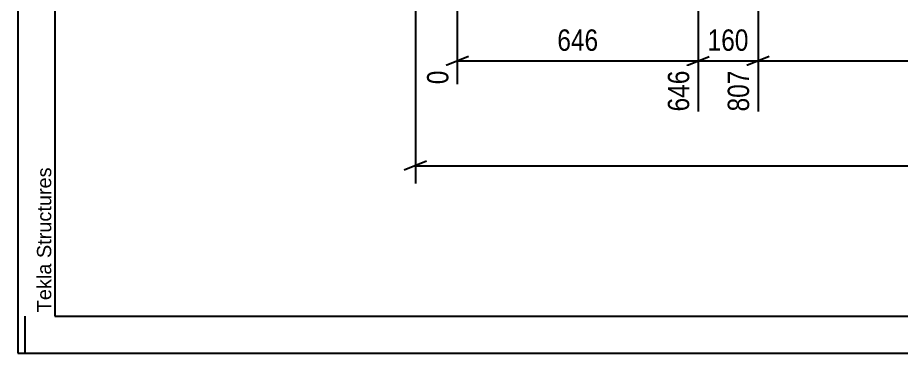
# Model space of a CAD drawing. Header units: millimetres. Extents: x 0 to 841, y 0 to 594.
# Drawn here: x 0 to 118.5, y 0 to 45 of the extents above; entities that cross this region are included whole.
import ezdxf

# ---------------------------------------------------------------- set-up
doc = ezdxf.new("R2010")
doc.units = ezdxf.units.MM
doc.styles.add('Arial', font='ARIAL.TTF', dxfattribs={"height": 0.2})
doc.styles.add('Arial Narrow', font='ARIALN.TTF', dxfattribs={"height": 0.2})

# ---------------------------------------------------------------- blocks, each defined once
blk = doc.blocks.new('Unknown-717051872-1130')
at = {"color": 5, "linetype": 'Continuous'}
for p, q in [((0, 594), (0, 0)), ((5, 589), (5, 5)), ((1, 0), (1, 5)), ((5, 5), (836, 5)), ((0, 0), (841, 0))]:
    blk.add_line(p, q, dxfattribs=at)
at = {"color": 174, "linetype": 'Continuous', "style": 'Arial'}
blk.add_text('Tekla Structures', height=1.9102, rotation=90, dxfattribs=at).set_placement((4.5, 5.5))
blk = doc.blocks.new('StraightDimension-717051872-2933 - 2789')
at = {"color": 7, "linetype": 'Continuous'}
for p, q in [((53.36, 50.21), (53.36, 22.75)), ((54.86, 25.75), (51.86, 24.55)), ((53.36, 25.15), (241.63, 25.15))]:
    blk.add_line(p, q, dxfattribs=at)
blk = doc.blocks.new('StraightDimension-717051872-14774 - 2789')
at = {"color": 7, "linetype": 'Continuous'}
for p, q in [((99.32, 65.56), (99.32, 32.43)), ((100.82, 39.81), (97.82, 38.61)), ((99.32, 39.21), (240.38, 39.21))]:
    blk.add_line(p, q, dxfattribs=at)
blk = doc.blocks.new('StraightDimension-717051872-14775 - 2789')
at = {"color": 7, "linetype": 'Continuous'}
for p, q in [((99.32, 65.56), (99.32, 32.43)), ((91.29, 64.47), (91.29, 32.43)), ((89.79, 38.61), (92.79, 39.81)), ((91.29, 39.21), (99.32, 39.21)), ((100.82, 39.81), (97.82, 38.61))]:
    blk.add_line(p, q, dxfattribs=at)
at = {"color": 0}
blk.add_wipeout([(98.65, 39.96), (98.65, 44.16), (91.96, 44.16), (91.96, 39.96)], dxfattribs=at)
at = {"color": 0, "linetype": 'Continuous'}
blk.add_wipeout([(98.72, 38.51), (94.52, 38.51), (94.52, 31.83), (98.72, 31.83)], dxfattribs=at)
at = {"color": 3, "style": 'Arial Narrow'}
blk.add_text('160', height=2.863, dxfattribs=at).set_placement((92.56, 40.56))
at = {"color": 3, "linetype": 'Continuous', "style": 'Arial Narrow'}
blk.add_text('807', height=2.863, rotation=90.0002, dxfattribs=at).set_placement((98.12, 32.43))
blk = doc.blocks.new('StraightDimension-717051872-14776 - 2789')
at = {"color": 7, "linetype": 'Continuous'}
for p, q in [((58.98, 64.47), (58.98, 36.08)), ((91.29, 64.47), (91.29, 32.43)), ((60.48, 39.81), (57.48, 38.61)), ((58.98, 39.21), (91.29, 39.21)), ((89.79, 38.61), (92.79, 39.81))]:
    blk.add_line(p, q, dxfattribs=at)
at = {"color": 0}
blk.add_wipeout([(78.48, 39.96), (78.48, 44.16), (71.8, 44.16), (71.8, 39.96)], dxfattribs=at)
at = {"color": 3, "style": 'Arial Narrow'}
blk.add_text('646', height=2.863, dxfattribs=at).set_placement((72.4, 40.56))
at = {"color": 0, "linetype": 'Continuous'}
for points in [[(58.38, 38.51), (54.18, 38.51), (54.18, 35.48), (58.38, 35.48)], [(90.69, 38.51), (86.49, 38.51), (86.49, 31.83), (90.69, 31.83)]]:
    blk.add_wipeout(points, dxfattribs=at)
at = {"color": 3, "linetype": 'Continuous', "style": 'Arial Narrow'}
for s, height, p in [('0', 2.86, (57.78, 36.08)), ('646', 2.863, (90.09, 32.43))]:
    blk.add_text(s, height=height, rotation=90.0002, dxfattribs=at).set_placement(p)

msp = doc.modelspace()

# ---------------------------------------------------------------- block references
msp.add_blockref('Unknown-717051872-1130', (0, 0))

# ---------------------------------------------------------------- next in the draw order: block references
msp.add_blockref('StraightDimension-717051872-2933 - 2789', (0, 0))

# ---------------------------------------------------------------- next in the draw order: block references
msp.add_blockref('StraightDimension-717051872-14774 - 2789', (0, 0))

# ---------------------------------------------------------------- next in the draw order: block references
msp.add_blockref('StraightDimension-717051872-14775 - 2789', (0, 0))

# ---------------------------------------------------------------- next in the draw order: block references
msp.add_blockref('StraightDimension-717051872-14776 - 2789', (0, 0))

doc.saveas('drawing.dxf')
